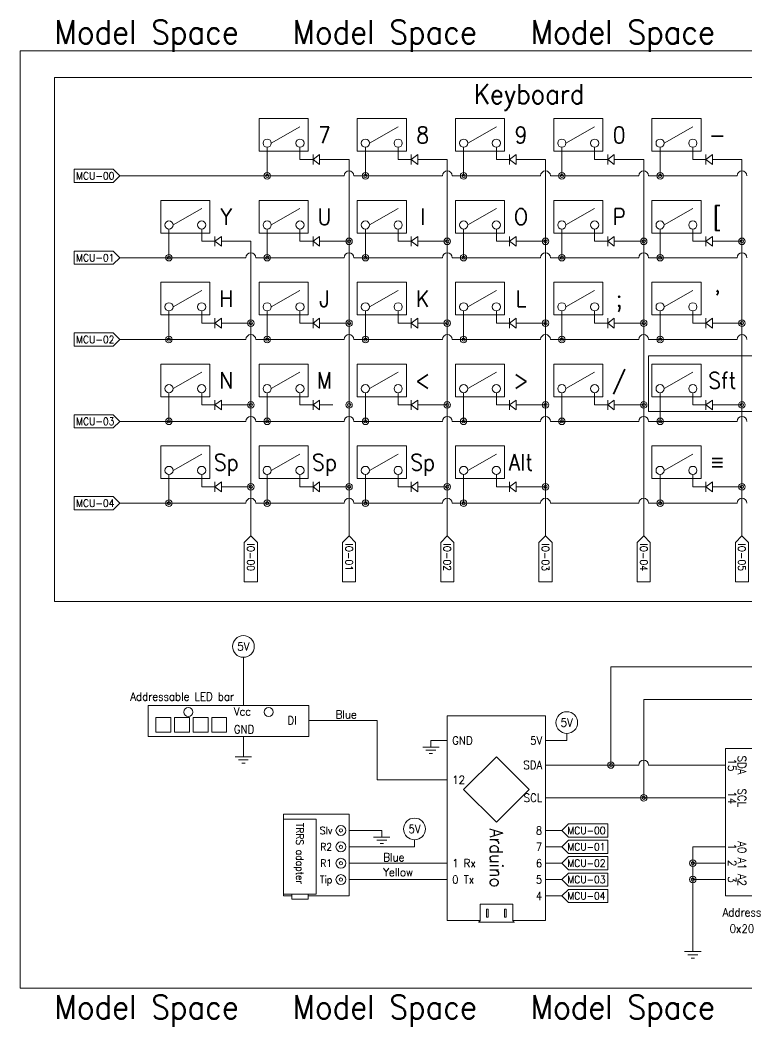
# Model space of a CAD drawing. Header units: millimetres. Extents: x 0 to 485, y -13 to 325.
# Drawn here: x 0 to 244.1, y -13 to 325.3 of the extents above; entities that cross this region are included whole.
import ezdxf
from ezdxf.enums import TextEntityAlignment as Align

# ---------------------------------------------------------------- set-up
doc = ezdxf.new("R2010")
doc.units = ezdxf.units.MM
doc.layers.get('0').update_dxf_attribs({"lineweight": 0})
for name, color, linetype, lineweight, true_color in [('construction', 1, 'Continuous', 0, 0xff0000), ('cut', 18, 'Continuous', 0, 0x000000), ('engrave', 3, 'Continuous', 0, 0x00ff00), ('text', 4, 'Continuous', 0, 0x00ffff), ('Text2', 80, 'Continuous', 0, 0x36ea00), ('Wires', 6, 'Continuous', 0, 0xff00ff)]:
    doc.layers.add(name, color=color, linetype=linetype, lineweight=lineweight, true_color=true_color)
doc.styles.add('textstyle11', font='standard')
doc.styles.add('textstyle12', font='standard')
doc.styles.add('textstyle123', font='Standard')
doc.styles.add('textstyle124', font='Standard')
doc.styles.add('textstyle125', font='Standard')
doc.styles.add('textstyle126', font='Standard')
doc.styles.add('textstyle127', font='Standard')
doc.styles.add('textstyle128', font='Standard')
doc.styles.add('textstyle13', font='Standard')
doc.styles.add('textstyle135', font='Standard')
doc.styles.add('textstyle136', font='Standard')
doc.styles.add('textstyle137', font='Standard')
doc.styles.add('textstyle138', font='Standard')
doc.styles.add('textstyle139', font='Standard')
doc.styles.add('textstyle14', font='Standard')
doc.styles.add('textstyle140', font='Standard')
doc.styles.add('textstyle141', font='Standard')
doc.styles.add('textstyle142', font='Standard')
doc.styles.add('textstyle143', font='Standard')
doc.styles.add('textstyle144', font='Standard')
doc.styles.add('textstyle145', font='Standard')
doc.styles.add('textstyle146', font='Standard')
doc.styles.add('textstyle147', font='Standard')
doc.styles.add('textstyle148', font='Standard')
doc.styles.add('textstyle149', font='Standard')
doc.styles.add('textstyle150', font='Standard')
doc.styles.add('textstyle151', font='Standard')
doc.styles.add('textstyle152', font='Standard')
doc.styles.add('textstyle153', font='Standard')
doc.styles.add('textstyle160', font='Standard')
doc.styles.add('textstyle161', font='Standard')
doc.styles.add('textstyle162', font='Standard')
doc.styles.add('textstyle163', font='Standard')
doc.styles.add('textstyle164', font='Standard')
doc.styles.add('textstyle165', font='Standard')
doc.styles.add('textstyle172', font='Standard')
doc.styles.add('textstyle173', font='Standard')
doc.styles.add('textstyle174', font='Standard')
doc.styles.add('textstyle175', font='Standard')
doc.styles.add('textstyle176', font='Standard')
doc.styles.add('textstyle177', font='Standard')
doc.styles.add('textstyle184', font='Standard')
doc.styles.add('textstyle185', font='Standard')
doc.styles.add('textstyle186', font='Standard')
doc.styles.add('textstyle187', font='Standard')
doc.styles.add('textstyle188', font='Standard')
doc.styles.add('textstyle189', font='Standard')
doc.styles.add('textstyle19', font='Standard')
doc.styles.add('textstyle194', font='Standard')
doc.styles.add('textstyle195', font='Standard')
doc.styles.add('textstyle196', font='Standard')
doc.styles.add('textstyle197', font='Standard')
doc.styles.add('textstyle198', font='')
doc.styles.add('textstyle20', font='Standard')
doc.styles.add('textstyle206', font='Standard')
doc.styles.add('textstyle208', font='Standard')
doc.styles.add('textstyle209', font='Standard')
doc.styles.add('textstyle21', font='Standard')
doc.styles.add('textstyle212', font='Standard')
doc.styles.add('textstyle213', font='Standard')
doc.styles.add('textstyle214', font='Standard')
doc.styles.add('textstyle215', font='Standard')
doc.styles.add('textstyle219', font='Standard')
doc.styles.add('textstyle22', font='Standard')
doc.styles.add('textstyle223', font='Standard')
doc.styles.add('textstyle224', font='Standard')
doc.styles.add('textstyle225', font='Standard')
doc.styles.add('textstyle226', font='Standard')
doc.styles.add('textstyle227', font='Standard')
doc.styles.add('textstyle23', font='Standard')
doc.styles.add('textstyle24', font='Standard')
doc.styles.add('textstyle25', font='Standard')
doc.styles.add('textstyle26', font='Standard')
doc.styles.add('textstyle27', font='Standard')
doc.styles.add('textstyle28', font='Standard')
doc.styles.add('textstyle29', font='Standard')
doc.styles.add('textstyle30', font='Standard')
doc.styles.add('textstyle31', font='Standard')
doc.styles.add('textstyle32', font='Standard')
doc.styles.add('textstyle33', font='Standard')
doc.styles.add('textstyle34', font='Standard')
doc.styles.add('textstyle35', font='Standard')
doc.styles.add('textstyle36', font='Standard')
doc.styles.add('textstyle71', font='Standard')
doc.styles.add('textstyle72', font='Standard')
doc.styles.add('textstyle73', font='Standard')
doc.styles.add('textstyle74', font='Standard')
doc.styles.add('textstyle75', font='Standard')
doc.styles.add('textstyle84', font='Standard')
doc.styles.add('textstyle85', font='Standard')
doc.styles.add('textstyle86', font='Standard')
doc.styles.get('textstyle198').set_extended_font_data('Agency FB')

# ---------------------------------------------------------------- blocks, each defined once
blk = doc.blocks.new('GND')
for p, q in [((0, 0), (0, -4)), ((-5, -4), (5, -4)), ((3, -6), (-3, -6)), ((-1, -8), (1, -8))]:
    blk.add_line(p, q)
for tag, style, p in [('PN', 'textstyle11', (0.15, -12.64)), ('DESC1', 'textstyle12', (0.25, -16.62))]:
    blk.add_attdef(tag, text='', height=2.54, dxfattribs=dict(style=style)).set_placement(p, align=Align.CENTER)
blk = doc.blocks.new('Vcc')
at = {"layer": 'cut'}
blk.add_line((0, 2.35), (0, 0), dxfattribs=at)
at = {"layer": 'cut', "lineweight": 0}
blk.add_circle((0, 6), 3.65, dxfattribs=at)
at = {"layer": 'Wires', "style": 'textstyle13'}
blk.add_text('5V', height=2.75, dxfattribs=at).set_placement((0, 6), align=Align.MIDDLE_CENTER)
blk = doc.blocks.new('junction')
at = {"layer": 'Wires'}
for radius in [2, 1]:
    blk.add_circle((0, 0), radius, dxfattribs=at)
blk = doc.blocks.new('diode')
at = {"layer": 'cut'}
for p, q in [((-10, 0), (-2, 0)), ((2, 3), (-2, 0)), ((-2, -3), (-2, 3)), ((-2, 0), (2, -3)), ((2, -3), (2, 3)), ((2, 0), (10, 0))]:
    blk.add_line(p, q, dxfattribs=at)
blk = doc.blocks.new('keyswitch')
at = {"layer": 'cut'}
blk.add_line((-7.5, 0), (10, 10), dxfattribs=at)
for centre in [(-10, 0), (10, 0)]:
    blk.add_circle(centre, 2.5, dxfattribs=at)
at = {"layer": 'engrave'}
for p, q in [((15, 15), (-15, 15)), ((-15, 15), (-15, -5)), ((15, -5), (15, 15)), ((-15, -5), (15, -5))]:
    blk.add_line(p, q, dxfattribs=at)
blk = doc.blocks.new('lineRef')
for p, q in [((0, 0), (0, -10)), ((0, -10), (-4, -14)), ((0, -10), (4, -14)), ((-4, -14), (-4, -38)), ((4, -14), (4, -38))]:
    blk.add_line(p, q)
at = {"layer": 'Text2'}
blk.add_line((-4, -38), (4, -38), dxfattribs=at)
blk = doc.blocks.new('PrintBorder')
at = {"layer": 'cut'}
for p, q in [((-242.5, 157.5), (242.5, 157.5)), ((-242.5, -157.5), (-242.5, 157.5)), ((242.5, 157.5), (242.5, -157.5)), ((242.5, -157.5), (-242.5, -157.5))]:
    blk.add_line(p, q, dxfattribs=at)

msp = doc.modelspace()

# ---------------------------------------------------------------- linework, layer by layer
at = {"layer": 'construction', "lineweight": 0}
for p, q in [((319.5, 306), (11.5, 306)), ((11.5, 306), (11.5, 130)), ((211.15, 212.5), (278.8, 212.5)), ((211.15, 193.8), (211.15, 212.5)), ((278.8, 193.8), (211.15, 193.8)), ((11.5, 130), (319.5, 130))]:
    msp.add_line(p, q, dxfattribs=at)
at = {"layer": 'construction'}
for p, q in [((97, 95), (43, 95)), ((43, 95), (43, 84.6)), ((97, 84.6), (97, 95)), ((45.62, 86), (45.62, 91)), ((45.62, 91), (50.62, 91)), ((50.62, 91), (50.62, 86)), ((51.88, 86), (51.88, 91)), ((51.88, 91), (56.88, 91)), ((56.88, 91), (56.88, 86)), ((58.12, 86), (58.12, 91)), ((58.12, 91), (63.12, 91)), ((63.12, 91), (63.12, 86)), ((64.38, 86), (64.38, 91)), ((64.38, 91), (69.37, 91)), ((69.37, 91), (69.37, 86)), ((43, 84.6), (97, 84.6)), ((50.62, 86), (45.62, 86)), ((56.88, 86), (51.88, 86)), ((63.12, 86), (58.12, 86)), ((69.37, 86), (64.38, 86))]:
    msp.add_line(p, q, dxfattribs=at)
at = {"layer": 'cut', "lineweight": 0}
for p, q in [((143.5, 91.5), (143.5, 22.75)), ((176.5, 91.5), (143.5, 91.5)), ((176.5, 22.75), (176.5, 91.5)), ((237, 80.5), (237, 31)), ((264.5, 80.5), (237, 80.5)), ((160, 77.75), (149, 66.75)), ((171, 66.75), (160, 77.75)), ((149, 66.75), (160, 55.75)), ((160, 55.75), (171, 66.75)), ((110.5, 58.5), (88.5, 58.5)), ((88.5, 58.5), (88.5, 31)), ((110.5, 58.5), (110.5, 31)), ((99.5, 56.85), (88.5, 56.85)), ((99.5, 31.55), (99.5, 56.85)), ((99.5, 31.55), (88.5, 31.55)), ((88.5, 31), (91.25, 31)), ((91.25, 29.9), (91.25, 31.55)), ((96.75, 31.55), (96.75, 29.9)), ((96.75, 31), (110.5, 31)), ((237, 31), (264.5, 31)), ((96.75, 29.9), (91.25, 29.9)), ((165.5, 28.25), (154.5, 28.25)), ((154.5, 28.25), (154.5, 22.75)), ((165.5, 22.75), (165.5, 28.25)), ((156.7, 23.85), (156.7, 26.6)), ((156.7, 26.6), (157.25, 26.6)), ((157.25, 23.85), (156.7, 23.85)), ((157.25, 26.6), (157.25, 23.85)), ((163.3, 26.6), (162.75, 26.6)), ((162.75, 26.6), (162.75, 23.85)), ((162.75, 23.85), (163.3, 23.85)), ((163.3, 23.85), (163.3, 26.6)), ((143.5, 22.75), (154.5, 22.75)), ((166.05, 22.2), (153.95, 22.2)), ((165.5, 22.75), (176.5, 22.75))]:
    msp.add_line(p, q, dxfattribs=at)
at = {"layer": 'cut'}
for centre in [(56.5, 92.8), (83.5, 92.8)]:
    msp.add_circle(centre, 1.5, dxfattribs=at)
at = {"layer": 'cut', "lineweight": 0}
for centre, radius in [((107.75, 53), 1.65), ((107.75, 53), 0.55), ((107.75, 47.5), 1.65), ((107.75, 47.5), 0.55), ((107.75, 42), 1.65), ((107.75, 42), 0.55), ((107.75, 36.5), 1.65), ((107.75, 36.5), 0.55)]:
    msp.add_circle(centre, radius, dxfattribs=at)
for centre, start, end in [((153.95, 22.75), 270, 0), ((166.05, 22.75), 180, 270)]:
    msp.add_arc(centre, 0.55, start, end, dxfattribs=at)
at = {"layer": 'Wires', "lineweight": 0}
for p, q in [((83, 282.62), (83, 273)), ((94, 282.62), (94, 278.5)), ((116, 282.62), (116, 273)), ((127, 282.62), (127, 278.5)), ((149, 282.62), (149, 273)), ((160, 282.62), (160, 278.5)), ((182, 282.62), (182, 273)), ((193, 282.62), (193, 278.5)), ((215, 282.62), (215, 273)), ((226, 282.62), (226, 278.5)), ((110.5, 278.5), (105, 278.5)), ((110.5, 278.5), (110.5, 251)), ((143.5, 278.5), (138, 278.5)), ((143.5, 278.5), (143.5, 251)), ((176.5, 278.5), (171, 278.5)), ((176.5, 278.5), (176.5, 251)), ((209.5, 278.5), (204, 278.5)), ((209.5, 278.5), (209.5, 251)), ((242.5, 278.5), (237, 278.5)), ((242.5, 278.5), (242.5, 251)), ((39, 273), (108.85, 273)), ((112.15, 273), (116, 273)), ((116, 273), (141.85, 273)), ((145.15, 273), (149, 273)), ((149, 273), (174.85, 273)), ((178.15, 273), (182, 273)), ((182, 273), (207.85, 273)), ((211.15, 273), (215, 273)), ((215, 273), (240.85, 273)), ((50, 255.12), (50, 245.5)), ((61, 255.12), (61, 251)), ((83, 255.12), (83, 245.5)), ((94, 255.12), (94, 251)), ((116, 255.12), (116, 245.5)), ((127, 255.12), (127, 251)), ((149, 255.12), (149, 245.5)), ((160, 255.12), (160, 251)), ((182, 255.12), (182, 245.5)), ((193, 255.12), (193, 251)), ((215, 255.12), (215, 245.5)), ((226, 255.12), (226, 251)), ((77.5, 251), (72, 251)), ((77.5, 251), (77.5, 223.5)), ((110.5, 251), (105, 251)), ((110.5, 251), (110.5, 223.5)), ((143.5, 251), (138, 251)), ((143.5, 251), (143.5, 223.5)), ((176.5, 251), (171, 251)), ((176.5, 251), (176.5, 223.5)), ((209.5, 251), (204, 251)), ((209.5, 251), (209.5, 223.5)), ((242.5, 251), (237, 251)), ((242.5, 251), (242.5, 223.5)), ((50, 245.5), (39, 245.5)), ((50, 245.5), (75.85, 245.5)), ((79.15, 245.5), (83, 245.5)), ((83, 245.5), (108.85, 245.5)), ((112.15, 245.5), (116, 245.5)), ((116, 245.5), (141.85, 245.5)), ((145.15, 245.5), (149, 245.5)), ((149, 245.5), (174.85, 245.5)), ((178.15, 245.5), (182, 245.5)), ((182, 245.5), (207.85, 245.5)), ((211.15, 245.5), (215, 245.5)), ((215, 245.5), (240.85, 245.5)), ((50, 227.62), (50, 218)), ((61, 227.62), (61, 223.5)), ((83, 227.62), (83, 218)), ((94, 227.62), (94, 223.5)), ((116, 227.62), (116, 218)), ((127, 227.62), (127, 223.5)), ((149, 227.62), (149, 218)), ((160, 227.62), (160, 223.5)), ((182, 227.62), (182, 218)), ((193, 227.62), (193, 223.5)), ((215, 227.62), (215, 218)), ((226, 227.62), (226, 223.5)), ((77.5, 223.5), (72, 223.5)), ((77.5, 223.5), (77.5, 196)), ((110.5, 223.5), (105, 223.5)), ((110.5, 223.5), (110.5, 196)), ((143.5, 223.5), (138, 223.5)), ((143.5, 223.5), (143.5, 196)), ((176.5, 223.5), (171, 223.5)), ((176.5, 223.5), (176.5, 196)), ((209.5, 223.5), (204, 223.5)), ((209.5, 223.5), (209.5, 196)), ((242.5, 223.5), (237, 223.5)), ((242.5, 223.5), (242.5, 196)), ((50, 218), (39, 218)), ((50, 218), (75.85, 218)), ((79.15, 218), (83, 218)), ((83, 218), (108.85, 218)), ((112.15, 218), (116, 218)), ((116, 218), (141.85, 218)), ((145.15, 218), (149, 218)), ((149, 218), (174.85, 218)), ((178.15, 218), (182, 218)), ((182, 218), (207.85, 218)), ((211.15, 218), (215, 218)), ((215, 218), (240.85, 218)), ((50, 200.12), (50, 190.5)), ((61, 200.12), (61, 196)), ((83, 200.12), (83, 190.5)), ((94, 200.12), (94, 196)), ((116, 200.12), (116, 190.5)), ((127, 200.12), (127, 196)), ((149, 200.12), (149, 190.5)), ((160, 200.12), (160, 196)), ((182, 200.12), (182, 190.5)), ((193, 200.12), (193, 196)), ((215, 200.12), (215, 190.5)), ((226, 200.12), (226, 196)), ((77.5, 196), (72, 196)), ((77.5, 196), (77.5, 168.5)), ((110.5, 196), (110.5, 168.5)), ((143.5, 196), (138, 196)), ((143.5, 196), (143.5, 168.5)), ((176.5, 196), (171, 196)), ((176.5, 196), (176.5, 168.5)), ((209.5, 196), (204, 196)), ((209.5, 196), (209.5, 168.5)), ((242.5, 196), (237, 196)), ((242.5, 196), (242.5, 168.5)), ((50, 190.5), (39, 190.5)), ((50, 190.5), (75.85, 190.5)), ((79.15, 190.5), (83, 190.5)), ((83, 190.5), (108.85, 190.5)), ((112.15, 190.5), (116, 190.5)), ((116, 190.5), (141.85, 190.5)), ((145.15, 190.5), (149, 190.5)), ((149, 190.5), (174.85, 190.5)), ((178.15, 190.5), (182, 190.5)), ((182, 190.5), (207.85, 190.5)), ((211.15, 190.5), (215, 190.5)), ((215, 190.5), (240.85, 190.5)), ((50, 172.62), (50, 163)), ((61, 172.62), (61, 168.5)), ((83, 172.62), (83, 163)), ((94, 172.62), (94, 168.5)), ((116, 172.62), (116, 163)), ((127, 172.62), (127, 168.5)), ((149, 172.62), (149, 163)), ((160, 172.62), (160, 168.5)), ((215, 172.62), (215, 163)), ((226, 172.62), (226, 168.5)), ((77.5, 168.5), (72, 168.5)), ((77.5, 168.5), (77.5, 157.5)), ((110.5, 168.5), (105, 168.5)), ((110.5, 168.5), (110.5, 157.5)), ((143.5, 168.5), (138, 168.5)), ((143.5, 168.5), (143.5, 157.5)), ((176.5, 168.5), (171, 168.5)), ((176.5, 168.5), (176.5, 157.5)), ((209.5, 168.5), (209.5, 157.5)), ((242.5, 168.5), (237, 168.5)), ((242.5, 168.5), (242.5, 157.5)), ((50, 163), (39, 163)), ((50, 163), (75.85, 163)), ((79.15, 163), (83, 163)), ((83, 163), (108.85, 163)), ((112.15, 163), (116, 163)), ((116, 163), (141.85, 163)), ((145.15, 163), (149, 163)), ((149, 163), (174.85, 163)), ((178.15, 163), (207.85, 163)), ((211.15, 163), (215, 163)), ((215, 163), (240.85, 163)), ((75, 95), (75, 108.85)), ((198.5, 75), (198.5, 108)), ((303, 108), (198.5, 108)), ((209.5, 64), (209.5, 97)), ((297.5, 97), (209.5, 97)), ((138, 83.25), (143.5, 83.25)), ((176.5, 83.25), (183.65, 83.25)), ((207.85, 75), (176.5, 75)), ((237, 75), (211.15, 75)), ((237, 64), (176.5, 64)), ((110.5, 53), (121.5, 53)), ((132.5, 47.5), (110.5, 47.5)), ((226, 47.5), (226, 14.5)), ((226, 47.5), (237, 47.5)), ((110.5, 42), (143.5, 42)), ((226, 42), (237, 42)), ((110.5, 36.5), (143.5, 36.5)), ((226, 36.5), (237, 36.5))]:
    msp.add_line(p, q, dxfattribs=at)
at = {"layer": 'Wires'}
for p, q in [((120, 90), (97, 90)), ((120, 90), (120, 70)), ((75, 80), (75, 84.6)), ((120, 70), (143.5, 70))]:
    msp.add_line(p, q, dxfattribs=at)
at = {"layer": 'Wires', "lineweight": 0}
for centre in [(110.5, 273), (143.5, 273), (176.5, 273), (209.5, 273), (242.5, 273), (77.5, 245.5), (110.5, 245.5), (143.5, 245.5), (176.5, 245.5), (209.5, 245.5), (242.5, 245.5), (77.5, 218), (110.5, 218), (143.5, 218), (176.5, 218), (209.5, 218), (242.5, 218), (77.5, 190.5), (110.5, 190.5), (143.5, 190.5), (176.5, 190.5), (209.5, 190.5), (242.5, 190.5), (77.5, 163), (110.5, 163), (143.5, 163), (176.5, 163), (209.5, 163), (242.5, 163), (209.5, 75)]:
    msp.add_arc(centre, 1.65, 0, 180, dxfattribs=at)

# ---------------------------------------------------------------- block references
at = {"layer": 'cut', "lineweight": 0}
msp.add_blockref('PrintBorder', (242.5, 157.5), dxfattribs=at)
at = {"layer": 'cut', "lineweight": 0, "xscale": 0.55, "yscale": 0.55, "zscale": 0.55}
msp.add_blockref('GND', (138, 83.25), dxfattribs=at)
at = {"layer": 'cut', "lineweight": 0, "xscale": 0.55, "zscale": 0.55}
for p, yscale, rotation in [((75, 80), -0.55, 180), ((121.5, 53), -0.55, 180), ((226, 14.5), 0.55, 359.9999999999996)]:
    msp.add_blockref('GND', p, dxfattribs=dict(at, yscale=yscale, rotation=rotation))
at = {"layer": 'Text2', "lineweight": 0, "xscale": 0.55, "yscale": 0.55, "zscale": 0.55}
for name, p in [('keyswitch', (88.5, 284)), ('keyswitch', (121.5, 284)), ('keyswitch', (154.5, 284)), ('keyswitch', (187.5, 284)), ('keyswitch', (220.5, 284)), ('diode', (99.5, 278.5)), ('diode', (132.5, 278.5)), ('diode', (165.5, 278.5)), ('diode', (198.5, 278.5)), ('diode', (231.5, 278.5)), ('junction', (83, 273)), ('junction', (116, 273)), ('junction', (149, 273)), ('junction', (182, 273)), ('junction', (215, 273)), ('keyswitch', (55.5, 256.5)), ('keyswitch', (88.5, 256.5)), ('keyswitch', (121.5, 256.5)), ('keyswitch', (154.5, 256.5)), ('keyswitch', (187.5, 256.5)), ('keyswitch', (220.5, 256.5)), ('diode', (66.5, 251)), ('diode', (99.5, 251)), ('junction', (110.5, 251)), ('diode', (132.5, 251)), ('junction', (143.5, 251)), ('diode', (165.5, 251)), ('junction', (176.5, 251)), ('diode', (198.5, 251)), ('junction', (209.5, 251)), ('diode', (231.5, 251)), ('junction', (242.5, 251)), ('junction', (50, 245.5)), ('junction', (83, 245.5)), ('junction', (116, 245.5)), ('junction', (149, 245.5)), ('junction', (182, 245.5)), ('junction', (215, 245.5)), ('keyswitch', (55.5, 229)), ('keyswitch', (88.5, 229)), ('keyswitch', (121.5, 229)), ('keyswitch', (154.5, 229)), ('keyswitch', (187.5, 229)), ('keyswitch', (220.5, 229)), ('diode', (66.5, 223.5)), ('junction', (77.5, 223.5)), ('diode', (99.5, 223.5)), ('junction', (110.5, 223.5)), ('diode', (132.5, 223.5)), ('junction', (143.5, 223.5)), ('diode', (165.5, 223.5)), ('junction', (176.5, 223.5)), ('diode', (198.5, 223.5)), ('junction', (209.5, 223.5)), ('diode', (231.5, 223.5)), ('junction', (242.5, 223.5)), ('junction', (50, 218)), ('junction', (83, 218)), ('junction', (116, 218)), ('junction', (149, 218)), ('junction', (182, 218)), ('junction', (215, 218)), ('keyswitch', (55.5, 201.5)), ('keyswitch', (88.5, 201.5)), ('keyswitch', (121.5, 201.5)), ('keyswitch', (154.5, 201.5)), ('keyswitch', (187.5, 201.5)), ('keyswitch', (220.5, 201.5)), ('diode', (66.5, 196)), ('junction', (77.5, 196)), ('diode', (99.5, 196)), ('junction', (110.5, 196)), ('diode', (132.5, 196)), ('junction', (143.5, 196)), ('diode', (165.5, 196)), ('junction', (176.5, 196)), ('diode', (198.5, 196)), ('junction', (209.5, 196)), ('diode', (231.5, 196)), ('junction', (242.5, 196)), ('junction', (50, 190.5)), ('junction', (83, 190.5)), ('junction', (116, 190.5)), ('junction', (149, 190.5)), ('junction', (182, 190.5)), ('junction', (215, 190.5)), ('keyswitch', (55.5, 174)), ('keyswitch', (88.5, 174)), ('keyswitch', (121.5, 174)), ('keyswitch', (154.5, 174)), ('keyswitch', (220.5, 174)), ('diode', (66.5, 168.5)), ('junction', (77.5, 168.5)), ('diode', (99.5, 168.5)), ('junction', (110.5, 168.5)), ('diode', (132.5, 168.5)), ('junction', (143.5, 168.5)), ('diode', (165.5, 168.5)), ('junction', (176.5, 168.5)), ('diode', (231.5, 168.5)), ('junction', (242.5, 168.5)), ('junction', (50, 163)), ('junction', (83, 163)), ('junction', (116, 163)), ('junction', (149, 163)), ('junction', (215, 163)), ('lineRef', (77.5, 157.5)), ('lineRef', (110.5, 157.5)), ('lineRef', (143.5, 157.5)), ('lineRef', (176.5, 157.5)), ('lineRef', (209.5, 157.5)), ('lineRef', (242.5, 157.5))]:
    msp.add_blockref(name, p, dxfattribs=at)
for p, rotation in [((39, 273), 270), ((39, 245.5), 270), ((39, 218), 270), ((39, 190.5), 270), ((39, 163), 270), ((176.5, 53), 90), ((176.5, 47.5), 90), ((176.5, 42), 90), ((176.5, 36.5), 90), ((176.5, 31), 90)]:
    msp.add_blockref('lineRef', p, dxfattribs=dict(at, rotation=rotation))
at = {"layer": 'Wires'}
for p in [(75, 108.85), (183.65, 83.25), (132.5, 47.5)]:
    msp.add_blockref('Vcc', p, dxfattribs=at)
at = {"layer": 'Wires', "lineweight": 0, "xscale": 0.55, "yscale": 0.55, "zscale": 0.55}
for p in [(198.5, 75), (209.5, 64), (226, 42), (226, 36.5)]:
    msp.add_blockref('junction', p, dxfattribs=at)

# ---------------------------------------------------------------- texts
at = {"layer": 'construction', "lineweight": 0}
for style, p in [('textstyle213', (42.5, 321.33)), ('textstyle214', (122.5, 321.33)), ('textstyle215', (202.5, 321.33))]:
    msp.add_text('Model Space', height=8, dxfattribs=dict(at, style=style)).set_placement(p, align=Align.MIDDLE_CENTER)
for style, p in [('textstyle219', (42.5, -6.33)), ('textstyle223', (122.5, -6.33)), ('textstyle224', (202.5, -6.33))]:
    msp.add_text('Model Space', height=8, rotation=360, dxfattribs=dict(at, style=style)).set_placement(p, align=Align.MIDDLE_CENTER)
at = {"layer": 'text', "lineweight": 0}
for s, height, style, p in [('Keyboard', 6.6, 'textstyle206', (171, 300.5)), ('7', 5.5, 'textstyle149', (102.25, 286.75)), ('8', 5.5, 'textstyle150', (135.25, 286.75)), ('9', 5.5, 'textstyle151', (168.25, 286.75)), ('0', 5.5, 'textstyle152', (201.25, 286.75)), ('-', 5.5, 'textstyle153', (234.25, 286.75)), ('MCU-00', 2.475, 'textstyle135', (25.25, 273)), ('Y', 5.5, 'textstyle160', (69.25, 259.25)), ('U', 5.5, 'textstyle161', (102.25, 259.25)), ('I', 5.5, 'textstyle162', (135.25, 259.25)), ('O', 5.5, 'textstyle163', (168.25, 259.25)), ('P', 5.5, 'textstyle164', (201.25, 259.25)), ('[', 5.5, 'textstyle165', (234.25, 259.25)), ('MCU-01', 2.475, 'textstyle136', (25.25, 245.5)), ('H', 5.5, 'textstyle172', (69.25, 231.75)), ('J', 5.5, 'textstyle173', (102.25, 231.75)), ('K', 5.5, 'textstyle174', (135.25, 231.75)), ('L', 5.5, 'textstyle175', (168.25, 231.75)), ("'", 5.5, 'textstyle177', (234.25, 231.75)), (';', 5.5, 'textstyle176', (201.25, 231.75)), ('MCU-02', 2.475, 'textstyle137', (25.25, 218)), ('N', 5.5, 'textstyle184', (69.25, 204.25)), ('M', 5.5, 'textstyle185', (102.25, 204.25)), ('/', 5.5, 'textstyle188', (201.25, 204.25)), ('Sft', 5.5, 'textstyle189', (235.9, 204.25)), ('<', 5.5, 'textstyle186', (135.25, 204.25)), ('>', 5.5, 'textstyle187', (168.25, 204.25)), ('MCU-03', 2.475, 'textstyle138', (25.25, 190.5)), ('Sp', 5.5, 'textstyle194', (69.25, 176.75)), ('Sp', 5.5, 'textstyle195', (102.25, 176.75)), ('Sp', 5.5, 'textstyle196', (135.25, 176.75)), ('Alt', 5.5, 'textstyle197', (168.25, 176.75)), ('≡', 5.5, 'textstyle198', (234.25, 176.75)), ('MCU-04', 2.475, 'textstyle139', (25.25, 163)), ('Slv', 2.475, 'textstyle145', (102.8, 53)), ('MCU-00', 2.475, 'textstyle140', (190.25, 53)), ('R2', 2.475, 'textstyle146', (102.8, 47.5)), ('MCU-01', 2.475, 'textstyle141', (190.25, 47.5)), ('R1', 2.475, 'textstyle147', (102.8, 42)), ('MCU-02', 2.475, 'textstyle142', (190.25, 42)), ('Tip', 2.475, 'textstyle148', (102.8, 36.5)), ('MCU-03', 2.475, 'textstyle143', (190.25, 36.5)), ('MCU-04', 2.475, 'textstyle144', (190.25, 31))]:
    msp.add_text(s, height=height, dxfattribs=dict(at, style=style)).set_placement(p, align=Align.MIDDLE_CENTER)
for s, height, style, p in [('IO-00', 2.475, 'textstyle123', (77.5, 144.85)), ('IO-01', 2.475, 'textstyle124', (110.5, 144.85)), ('IO-02', 2.475, 'textstyle125', (143.5, 144.85)), ('IO-03', 2.475, 'textstyle126', (176.5, 144.85)), ('IO-04', 2.475, 'textstyle127', (209.5, 144.85)), ('IO-05', 2.475, 'textstyle128', (242.5, 144.85)), ('15', 2.75, 'textstyle36', (239.2, 75)), ('14', 2.75, 'textstyle72', (239.2, 64)), ('TRRS adapter', 2.475, 'textstyle212', (94, 45.3)), ('Arduino', 4.4, 'textstyle14', (160, 43.75)), ('1', 2.75, 'textstyle73', (239.2, 47.5)), ('2', 2.75, 'textstyle74', (239.2, 42)), ('3', 2.75, 'textstyle75', (239.2, 36.5))]:
    msp.add_text(s, height=height, rotation=270, dxfattribs=dict(at, style=style)).set_placement(p, align=Align.MIDDLE_CENTER)
for s, style, p in [('Addressable LED bar', 'textstyle23', (37, 98)), ('Vcc', 'textstyle21', (71.79, 93)), ('DI', 'textstyle22', (89.79, 90)), ('GND', 'textstyle20', (71.79, 87)), ('GND', 'textstyle19', (145.15, 83.25)), ('12', 'textstyle25', (145.15, 70)), ('1 Rx', 'textstyle24', (145.15, 42)), ('0 Tx', 'textstyle26', (145.15, 36.5))]:
    msp.add_text(s, height=2.75, dxfattribs=dict(at, style=style)).set_placement(p, align=Align.MIDDLE_LEFT)
at = {"layer": 'text'}
for s, style, p in [('Blue', 'textstyle225', (106, 92)), ('Blue', 'textstyle226', (122, 44)), ('Yellow', 'textstyle227', (122, 39))]:
    msp.add_text(s, height=2.75, dxfattribs=dict(at, style=style)).set_placement(p, align=Align.MIDDLE_LEFT)
at = {"layer": 'text', "lineweight": 0}
for s, style, p in [('5V', 'textstyle28', (175.4, 83.25)), ('SDA', 'textstyle27', (175.4, 75)), ('SCL', 'textstyle34', (175.4, 64)), ('8', 'textstyle29', (175.4, 53)), ('7', 'textstyle30', (175.4, 47.5)), ('6', 'textstyle31', (175.4, 42)), ('5', 'textstyle32', (175.4, 36.5)), ('4', 'textstyle33', (175.4, 31))]:
    msp.add_text(s, height=2.75, dxfattribs=dict(at, style=style)).set_placement(p, align=Align.MIDDLE_RIGHT)
at = {"layer": 'Text2', "lineweight": 0}
for s, style, p in [('SDA', 'textstyle35', (242.5, 75)), ('SCL', 'textstyle71', (242.5, 64)), ('A0', 'textstyle84', (242.5, 47.35)), ('A1', 'textstyle85', (242.5, 41.85)), ('A2', 'textstyle86', (242.5, 36.35))]:
    msp.add_text(s, height=2.75, rotation=270, dxfattribs=dict(at, style=style)).set_placement(p, align=Align.MIDDLE_CENTER)
for s, style, p in [('Address', 'textstyle208', (242.5, 25.5)), ('0x20', 'textstyle209', (242.5, 20))]:
    msp.add_text(s, height=2.75, dxfattribs=dict(at, style=style)).set_placement(p, align=Align.MIDDLE_CENTER)

doc.saveas('drawing.dxf')
